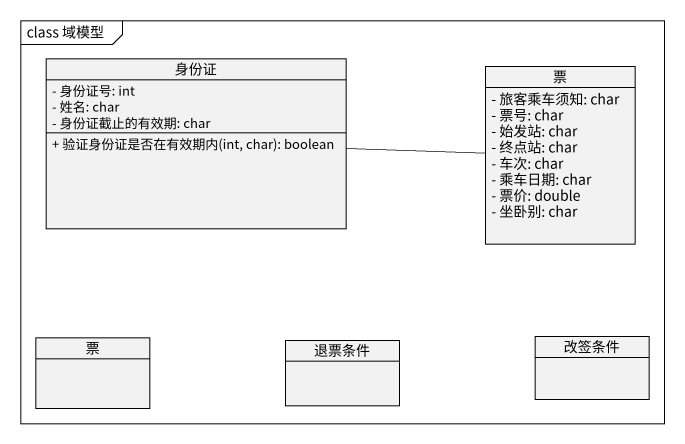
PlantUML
@startuml
mainframe class 域模型
hide circle
hide empty members
skinparam classAttributeIconSize 0
class 身份证 {
  - 身份证号: int
  - 姓名: char
  - 身份证截止的有效期: char
  + 验证身份证是否在有效期内(int, char): boolean
}
class 票 {
  - 旅客乘车须知: char
  - 票号: char
  - 始发站: char
  - 终点站: char
  - 车次: char
  - 乘车日期: char
  - 票价: double
  - 坐卧别: char
}
class "票" as 票_2
class 退票条件
class 改签条件
身份证 -right- 票
@enduml
